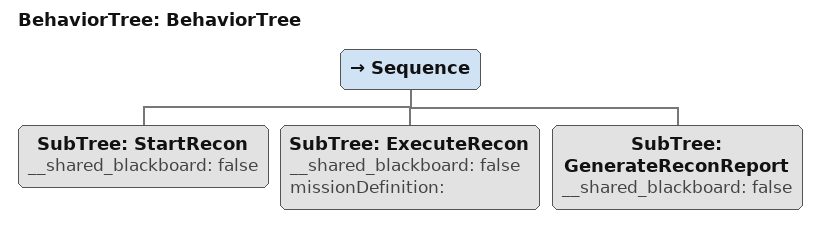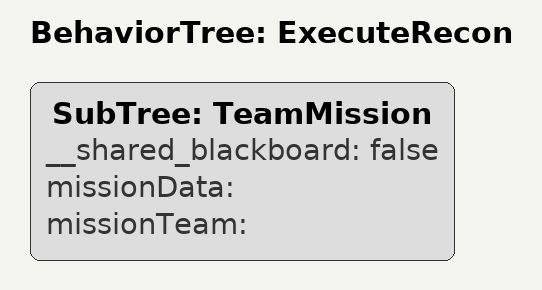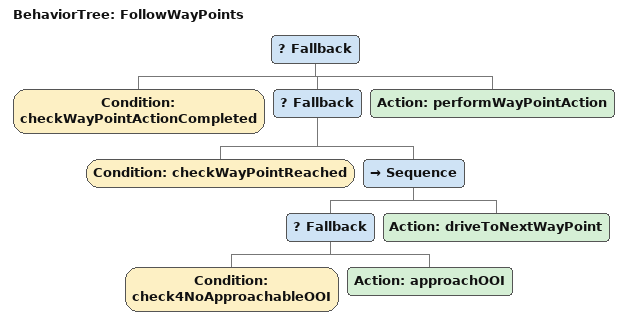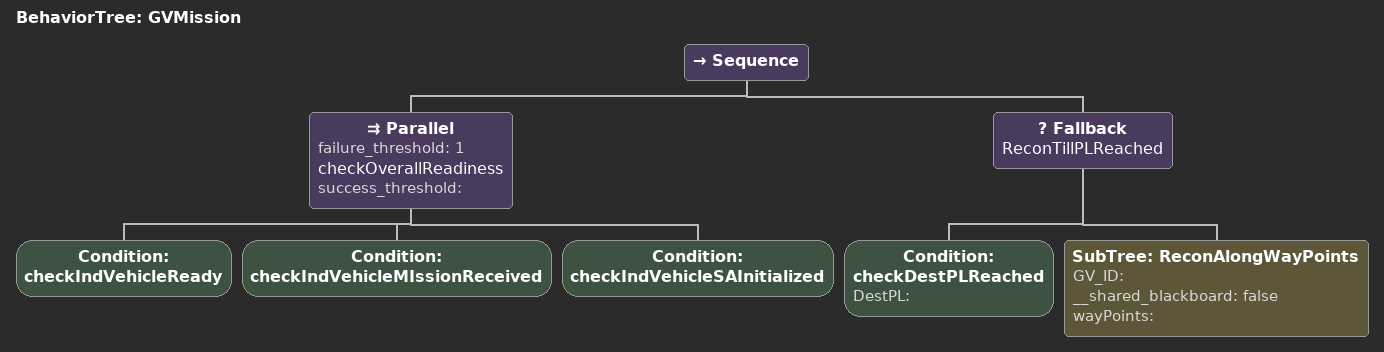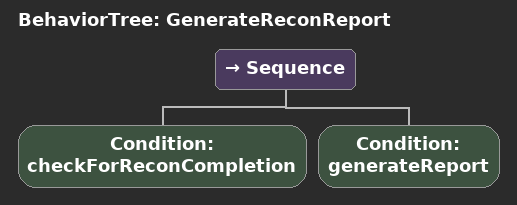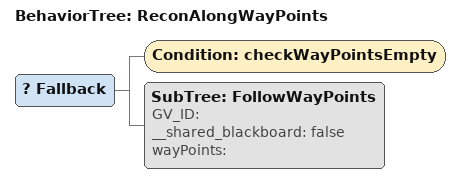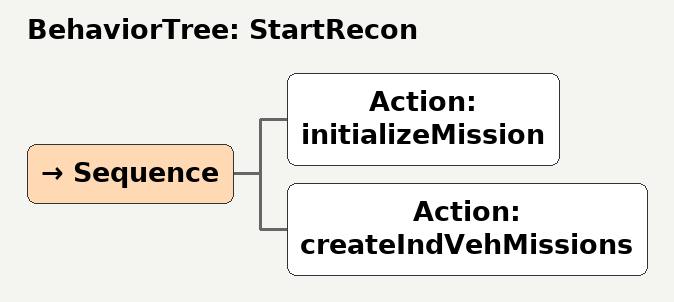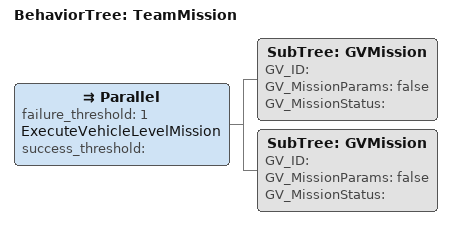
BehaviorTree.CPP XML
<?xml version="1.0"?>
<root main_tree_to_execute="BehaviorTree">
    <BehaviorTree ID="BehaviorTree">
        <Sequence>
            <SubTree ID="StartRecon" __shared_blackboard="false"/>
            <SubTree ID="ExecuteRecon" __shared_blackboard="false" missionDefinition=""/>
            <SubTree ID="GenerateReconReport" __shared_blackboard="false"/>
        </Sequence>
    </BehaviorTree>
    <BehaviorTree ID="ExecuteRecon">
        <SubTree ID="TeamMission" __shared_blackboard="false" missionData="" missionTeam=""/>
    </BehaviorTree>
    <BehaviorTree ID="FollowWayPoints">
        <Fallback>
            <Condition ID="checkWayPointActionCompleted"/>
            <Fallback>
                <Condition ID="checkWayPointReached"/>
                <Sequence>
                    <Fallback>
                        <Condition ID="check4NoApproachableOOI"/>
                        <Action ID="approachOOI"/>
                    </Fallback>
                    <Action ID="driveToNextWayPoint"/>
                </Sequence>
            </Fallback>
            <Action ID="performWayPointAction"/>
        </Fallback>
    </BehaviorTree>
    <BehaviorTree ID="GVMission">
        <Sequence>
            <Parallel failure_threshold="1" name="checkOverallReadiness" success_threshold="">
                <Condition ID="checkIndVehicleReady"/>
                <Condition ID="checkIndVehicleMIssionReceived"/>
                <Condition ID="checkIndVehicleSAInitialized"/>
            </Parallel>
            <Fallback name="ReconTillPLReached">
                <Condition DestPL="" ID="checkDestPLReached"/>
                <SubTree GV_ID="" ID="ReconAlongWayPoints" __shared_blackboard="false" wayPoints=""/>
            </Fallback>
        </Sequence>
    </BehaviorTree>
    <BehaviorTree ID="GenerateReconReport">
        <Sequence>
            <Condition ID="checkForReconCompletion"/>
            <Condition ID="generateReport"/>
        </Sequence>
    </BehaviorTree>
    <BehaviorTree ID="ReconAlongWayPoints">
        <Fallback>
            <Condition ID="checkWayPointsEmpty"/>
            <SubTree GV_ID="" ID="FollowWayPoints" __shared_blackboard="false" wayPoints=""/>
        </Fallback>
    </BehaviorTree>
    <BehaviorTree ID="StartRecon">
        <Sequence>
            <Action ID="initializeMission"/>
            <Action ID="createIndVehMissions"/>
        </Sequence>
    </BehaviorTree>
    <BehaviorTree ID="TeamMission">
        <Parallel failure_threshold="1" name="ExecuteVehicleLevelMission" success_threshold="">
            <SubTree GV_ID="" GV_MissionParams="false" GV_MissionStatus="" ID="GVMission"/>
            <SubTree GV_ID="" GV_MissionParams="false" GV_MissionStatus="" ID="GVMission"/>
        </Parallel>
    </BehaviorTree>
</root>
